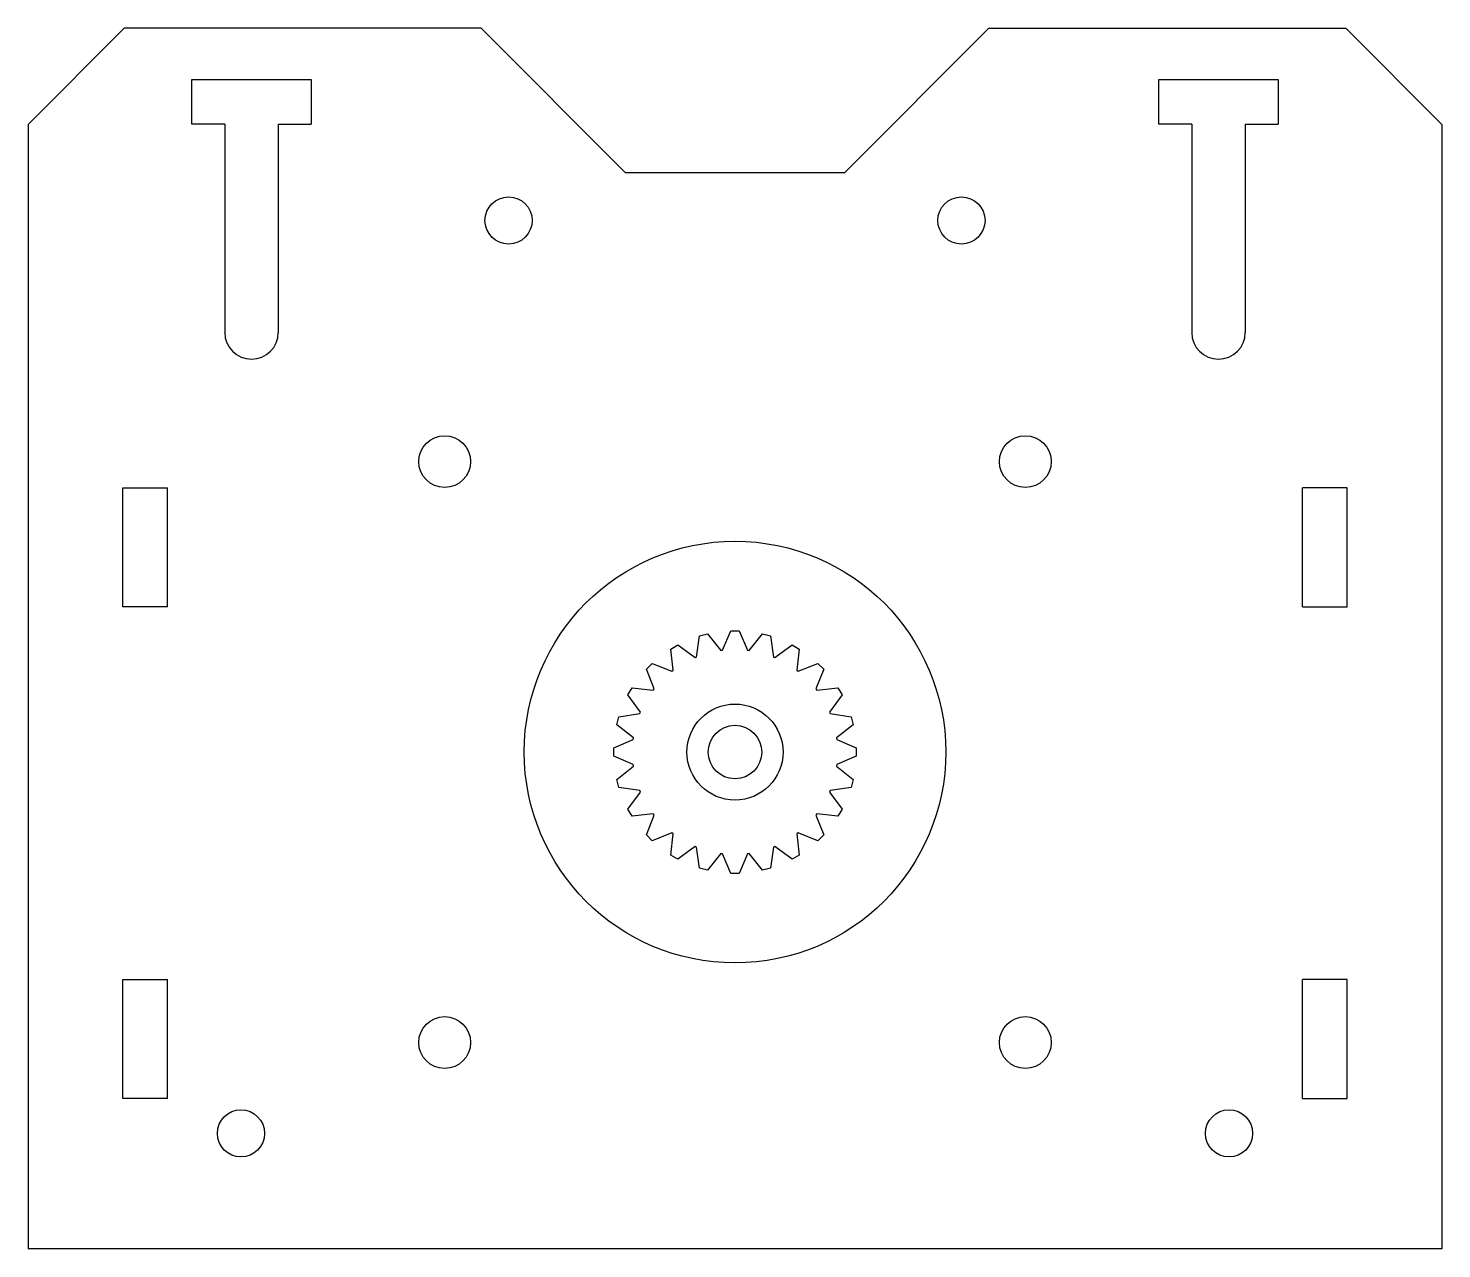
# Model space of a CAD drawing. Header units: inches. Extents: x -6 to 4.9, y 0.5 to 4.7.
# Drawn here: x 2 to 4.943, y 0.46 to 3 of the extents above; entities that cross this region are included whole.
import ezdxf

# ---------------------------------------------------------------- set-up
doc = ezdxf.new("R2010")
doc.units = ezdxf.units.IN
doc.header["$MEASUREMENT"] = 0
doc.layers.get('0').update_dxf_attribs({"lineweight": 25, "true_color": 0xffffff})

msp = doc.modelspace()

# ---------------------------------------------------------------- linework, layer by layer
for p, q in [((2, 2.8), (2.2, 3)), ((2.9428, 3), (2.2, 3)), ((3.2428, 2.7), (2.9428, 3)), ((3.7, 2.7), (4, 3)), ((4, 3), (4.7428, 3)), ((4.7428, 3), (4.9428, 2.8)), ((2, 2.8), (2, 0.46)), ((4.9428, 2.8), (4.9428, 0.46)), ((3.2428, 2.7), (3.7, 2.7)), ((4.9428, 0.46), (2, 0.46))]:
    msp.add_line(p, q)
at = {"color": 3, "true_color": 0x00ff00}
for p, q in [((2.3408, 2.8006), (2.3408, 2.8936)), ((2.3408, 2.8936), (2.5888, 2.8936)), ((2.5888, 2.8936), (2.5888, 2.8006)), ((4.354, 2.8006), (4.354, 2.8936)), ((4.354, 2.8936), (4.602, 2.8936)), ((4.602, 2.8936), (4.602, 2.8006)), ((2.4091, 2.8006), (2.3408, 2.8006)), ((2.4091, 2.8006), (2.4091, 2.3671)), ((2.5206, 2.8006), (2.5206, 2.3671)), ((2.5206, 2.8006), (2.5888, 2.8006)), ((4.4222, 2.8006), (4.354, 2.8006)), ((4.4222, 2.8006), (4.4222, 2.3671)), ((4.5337, 2.8006), (4.5337, 2.3671)), ((4.5337, 2.8006), (4.602, 2.8006)), ((2.1969, 2.0436), (2.2899, 2.0436)), ((2.1969, 1.7956), (2.1969, 2.0436)), ((2.2899, 1.7956), (2.2899, 2.0436)), ((4.7458, 2.0436), (4.6528, 2.0436)), ((4.6528, 1.7956), (4.6528, 2.0436)), ((4.7458, 1.7956), (4.7458, 2.0436)), ((2.2899, 1.7956), (2.1969, 1.7956)), ((4.6528, 1.7956), (4.7458, 1.7956)), ((2.1969, 1.0204), (2.2899, 1.0204)), ((2.1969, 0.7724), (2.1969, 1.0204)), ((2.2899, 0.7724), (2.2899, 1.0204)), ((4.7458, 1.0204), (4.6528, 1.0204)), ((4.6528, 0.7724), (4.6528, 1.0204)), ((4.7458, 0.7724), (4.7458, 1.0204)), ((2.2899, 0.7724), (2.1969, 0.7724)), ((4.6528, 0.7724), (4.7458, 0.7724))]:
    msp.add_line(p, q, dxfattribs=at)
at = {"color": 1, "true_color": 0xff0000}
for p, q in [((3.3977, 1.7353), (3.4144, 1.7397)), ((3.4144, 1.7397), (3.4419, 1.705)), ((3.4452, 1.7054), (3.4628, 1.7461)), ((3.4628, 1.7461), (3.48, 1.7461)), ((3.48, 1.7461), (3.4976, 1.7054)), ((3.5009, 1.705), (3.5284, 1.7397)), ((3.5284, 1.7397), (3.5451, 1.7353)), ((3.3377, 1.708), (3.3526, 1.7166)), ((3.3429, 1.6639), (3.3377, 1.708)), ((3.3526, 1.7166), (3.3882, 1.6901)), ((3.3913, 1.6914), (3.3977, 1.7353)), ((3.5451, 1.7353), (3.5515, 1.6914)), ((3.5546, 1.6901), (3.5902, 1.7166)), ((3.5902, 1.7166), (3.6051, 1.708)), ((3.6051, 1.708), (3.5999, 1.6639)), ((3.2868, 1.6661), (3.299, 1.6782)), ((3.299, 1.6782), (3.3402, 1.6619)), ((3.3882, 1.6901), (3.3913, 1.6914)), ((3.4419, 1.705), (3.4452, 1.7054)), ((3.4976, 1.7054), (3.5009, 1.705)), ((3.5515, 1.6914), (3.5546, 1.6901)), ((3.6026, 1.6619), (3.6438, 1.6782)), ((3.6438, 1.6782), (3.656, 1.6661)), ((3.3032, 1.6249), (3.2868, 1.6661)), ((3.3402, 1.6619), (3.3429, 1.6639)), ((3.5999, 1.6639), (3.6026, 1.6619)), ((3.656, 1.6661), (3.6396, 1.6249)), ((3.2485, 1.6124), (3.2571, 1.6273)), ((3.2571, 1.6273), (3.3011, 1.6222)), ((3.3011, 1.6222), (3.3032, 1.6249)), ((3.6396, 1.6249), (3.6417, 1.6222)), ((3.6417, 1.6222), (3.6857, 1.6273)), ((3.6857, 1.6273), (3.6943, 1.6124)), ((3.2749, 1.5769), (3.2485, 1.6124)), ((3.6943, 1.6124), (3.6679, 1.5769)), ((3.2253, 1.5506), (3.2298, 1.5673)), ((3.2298, 1.5673), (3.2736, 1.5737)), ((3.2736, 1.5737), (3.2749, 1.5769)), ((3.6679, 1.5769), (3.6692, 1.5737)), ((3.6692, 1.5737), (3.713, 1.5673)), ((3.713, 1.5673), (3.7175, 1.5506)), ((3.2601, 1.5232), (3.2253, 1.5506)), ((3.7175, 1.5506), (3.6827, 1.5232)), ((3.219, 1.5023), (3.2596, 1.5198)), ((3.219, 1.485), (3.219, 1.5023)), ((3.2596, 1.5198), (3.2601, 1.5232)), ((3.6827, 1.5232), (3.6832, 1.5198)), ((3.6832, 1.5198), (3.7238, 1.5023)), ((3.7238, 1.5023), (3.7238, 1.485)), ((3.2596, 1.4675), (3.219, 1.485)), ((3.7238, 1.485), (3.6832, 1.4675)), ((3.2253, 1.4366), (3.2601, 1.4641)), ((3.2601, 1.4641), (3.2596, 1.4675)), ((3.6832, 1.4675), (3.6827, 1.4641)), ((3.6827, 1.4641), (3.7175, 1.4366)), ((3.2298, 1.42), (3.2253, 1.4366)), ((3.2736, 1.4136), (3.2298, 1.42)), ((3.2749, 1.4104), (3.2736, 1.4136)), ((3.6692, 1.4136), (3.6679, 1.4104)), ((3.713, 1.42), (3.6692, 1.4136)), ((3.7175, 1.4366), (3.713, 1.42)), ((3.2485, 1.3749), (3.2749, 1.4104)), ((3.6679, 1.4104), (3.6943, 1.3749)), ((3.2571, 1.36), (3.2485, 1.3749)), ((3.3011, 1.3651), (3.2571, 1.36)), ((3.2868, 1.3212), (3.3032, 1.3624)), ((3.3032, 1.3624), (3.3011, 1.3651)), ((3.6417, 1.3651), (3.6396, 1.3624)), ((3.6396, 1.3624), (3.656, 1.3212)), ((3.6857, 1.36), (3.6417, 1.3651)), ((3.6943, 1.3749), (3.6857, 1.36)), ((3.3402, 1.3254), (3.299, 1.309)), ((3.3429, 1.3233), (3.3402, 1.3254)), ((3.6026, 1.3254), (3.5999, 1.3233)), ((3.6438, 1.309), (3.6026, 1.3254)), ((3.299, 1.309), (3.2868, 1.3212)), ((3.3377, 1.2793), (3.3429, 1.3233)), ((3.3882, 1.2972), (3.3526, 1.2707)), ((3.3913, 1.2959), (3.3882, 1.2972)), ((3.3977, 1.252), (3.3913, 1.2959)), ((3.5515, 1.2959), (3.5451, 1.252)), ((3.5546, 1.2972), (3.5515, 1.2959)), ((3.5902, 1.2707), (3.5546, 1.2972)), ((3.5999, 1.3233), (3.6051, 1.2793)), ((3.656, 1.3212), (3.6438, 1.309)), ((3.3526, 1.2707), (3.3377, 1.2793)), ((3.4419, 1.2823), (3.4144, 1.2476)), ((3.4452, 1.2819), (3.4419, 1.2823)), ((3.4628, 1.2412), (3.4452, 1.2819)), ((3.4976, 1.2819), (3.48, 1.2412)), ((3.5009, 1.2823), (3.4976, 1.2819)), ((3.5284, 1.2476), (3.5009, 1.2823)), ((3.6051, 1.2793), (3.5902, 1.2707)), ((3.4144, 1.2476), (3.3977, 1.252)), ((3.48, 1.2412), (3.4628, 1.2412)), ((3.5451, 1.252), (3.5284, 1.2476))]:
    msp.add_line(p, q, dxfattribs=at)
at = {"color": 3, "true_color": 0x00ff00}
for centre, radius in [((3, 2.6), 0.0491), ((3.9428, 2.6), 0.0491), ((2.8669, 2.0981), 0.0539), ((4.0759, 2.0981), 0.0539), ((2.8669, 0.8891), 0.0539), ((4.0759, 0.8891), 0.0539), ((2.4428, 0.7), 0.0491), ((4.5, 0.7), 0.0491)]:
    msp.add_circle(centre, radius, dxfattribs=at)
at = {"color": 14, "true_color": 0x800000}
msp.add_circle((3.4714, 1.4936), 0.4388, dxfattribs=at)
at = {"color": 4, "true_color": 0x00ffff}
msp.add_circle((3.4714, 1.4936), 0.1, dxfattribs=at)
at = {"color": 6, "true_color": 0xff00ff}
msp.add_circle((3.4714, 1.4936), 0.0557, dxfattribs=at)
at = {"color": 3, "true_color": 0x00ff00}
for centre in [(2.4648, 2.3671), (4.478, 2.3671)]:
    msp.add_arc(centre, 0.0557, 180, 0, dxfattribs=at)

doc.saveas('drawing.dxf')
